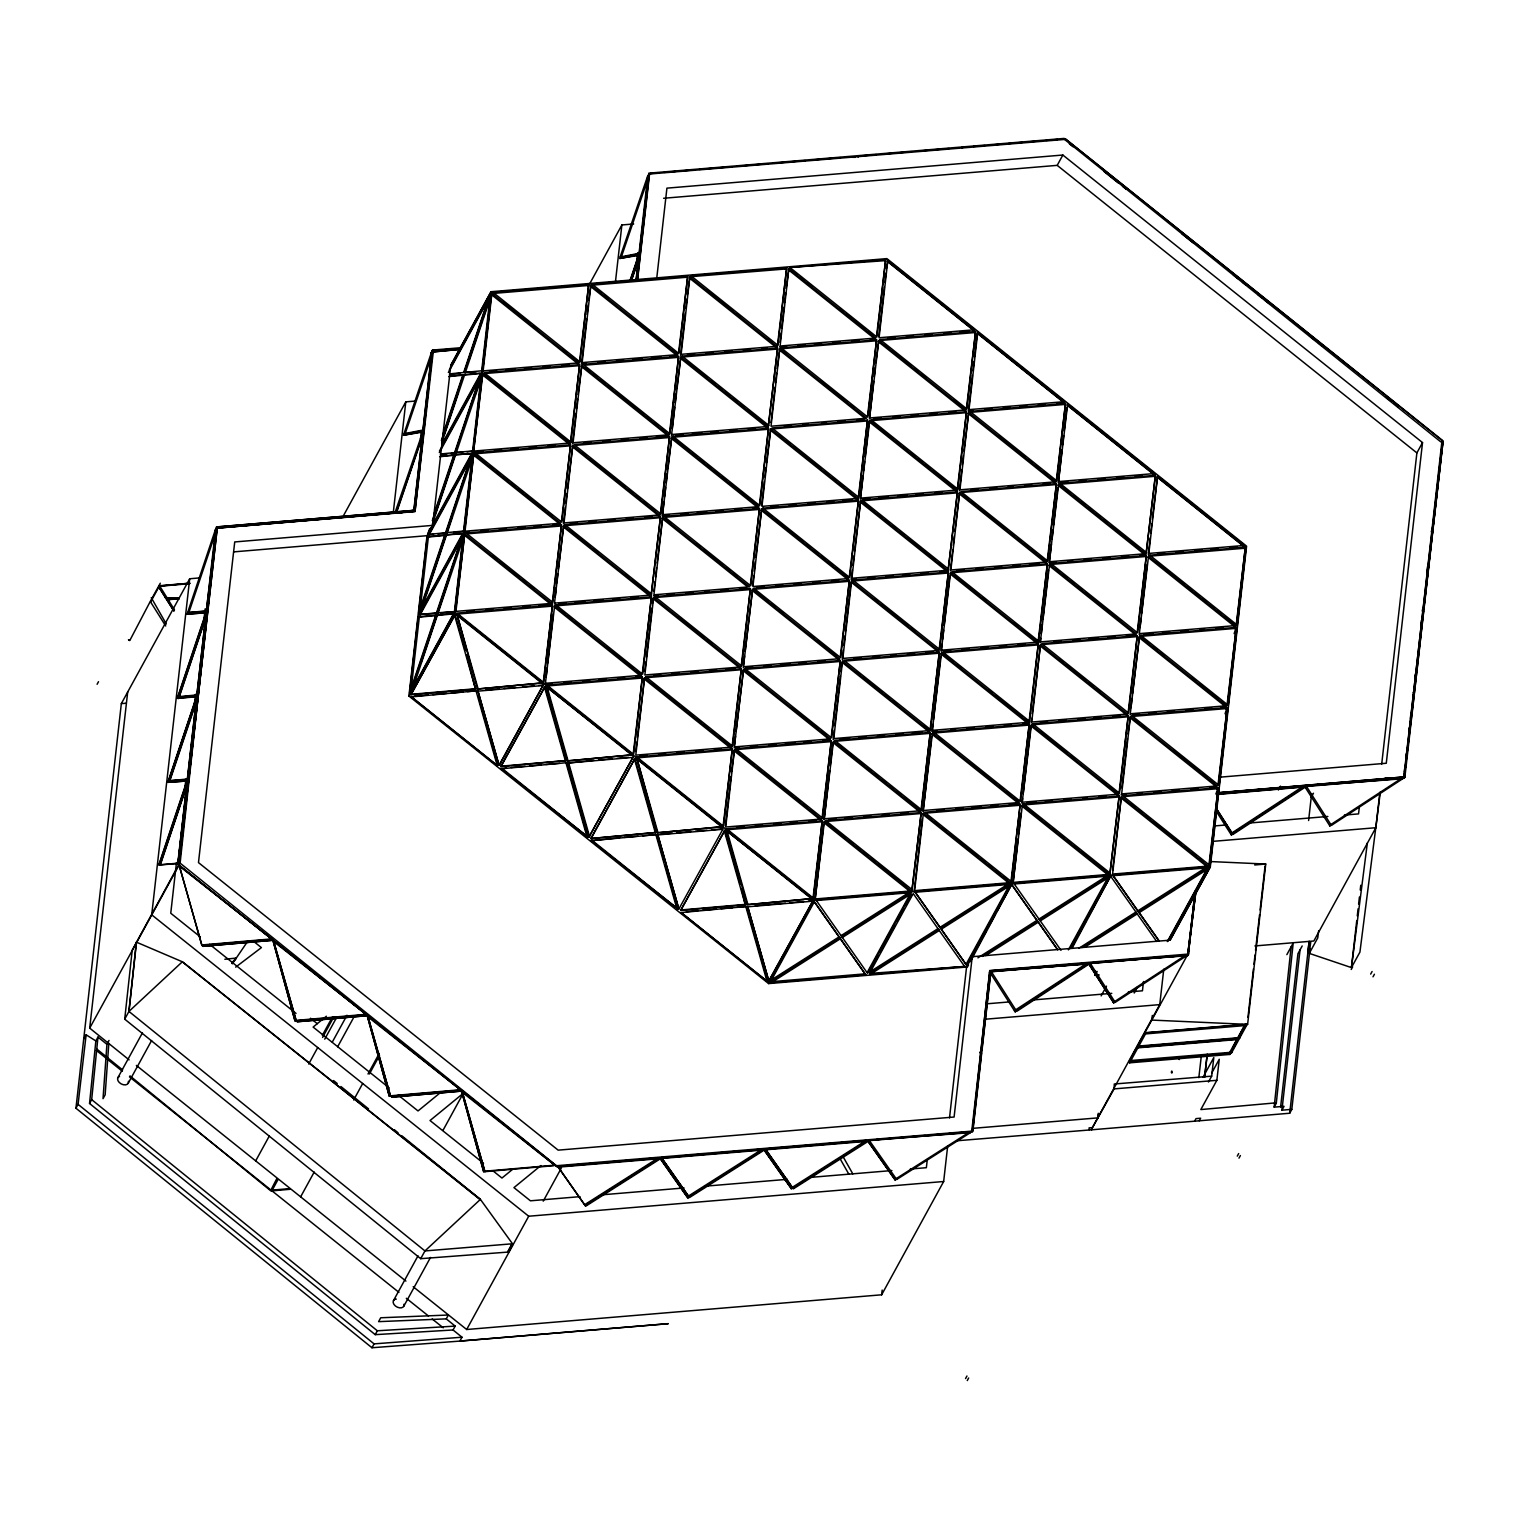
<?xml version="1.0" encoding="UTF-8"?>
<svg xmlns="http://www.w3.org/2000/svg" width="1519" height="1519" viewBox="0 0 1519 1519"><rect width="100%" height="100%" fill="white"/><g stroke="black" fill="none" stroke-linecap="round" stroke-linejoin="round"><path stroke-width="1.5" d="M1098.085 1118.174L1098.218 1114.908M1091.383 1129.509L1114.111 1088.895L1114.3 1083.996L1211.668 1076.155L1213.795 1057.585L1203.105 1077.104M109.026 1040.439L106.919 1044.312L103.026 1098.674L105.153 1094.8L108.817 1043.401M199.141 577.961L189.704 578.758L121.33 703.639L75.95 1108.224L371.965 1347.752L459.877 1341.087L461.985 1337.214L453.061 1329.979L375.231 1334.65L89.545 1103.478L95.849 1040.952L97.975 1037.078L106.919 1044.312M89.545 1103.478L91.672 1099.623L97.975 1037.078M124.71 1019.154L128.944 1011.426L136.33 942.122L182.337 961.774L480.403 1199.383L512.871 1244.289L508.637 1252.036L420.706 1258.681L124.71 1019.154L132.229 950.134L179.014 864.216L217.255 527.89L415.048 511.276L433.352 351.079M1286.84 954.654L1293.201 943.033L1276.283 1103.269L1274.156 1107.142L1284.049 1106.307L1281.922 1110.18L1291.815 1109.364L1309.948 949.033L1307.821 952.888L1351.435 967.603L1359.923 952.109L1380.315 792.215M1274.156 1107.142L1291.093 946.907M512.283 1243.795L424.959 1250.934L128.944 1011.426L136.482 942.388M129.096 1059.863L89.697 1028.116L180.115 863.134L216.609 526.941L414.497 510.251M1091.553 1129.661L1091.781 1127.649M1187.668 954.122L989.704 970.527L990.331 971.685L1188.295 955.128L1194.94 891.425M89.697 1028.116L127.691 692.018M189.704 578.758L151.71 914.837L528.707 1216.225L943.66 1181.516L947.666 1146.142M176.47 862.564L170.755 913.242L200.337 936.919M184.293 793.393L185.888 779.266M194.185 705.917L195.514 694.278M203.584 622.809L205.16 608.853M159.856 865.336L187.786 781.981L186.685 781.601L158.773 864.957L178.9 863.514L177.818 863.153L187.046 781.488L188.147 781.867M179.204 697.107L197.926 695.322L196.824 694.942L206.071 613.296L207.154 613.657L179.204 697.107L178.122 696.727L206.071 613.296M206.337 610.847L187.634 612.632L207.438 611.227L206.337 610.847L216.609 526.941L414.573 510.384L415.2 511.561L217.236 528.118M217.255 527.966L179.242 864.273L177.97 863.855L215.565 529.201L216.666 529.561L188.717 612.992M179.166 861.178L179.964 854.191M180.761 847.184L181.539 840.178M182.337 833.19L183.134 826.184M183.913 819.197L184.445 814.526M185.508 805.184L186.021 800.532M187.084 791.19L187.615 786.519M189.21 772.412L188.413 779.418L168.286 780.861L196.198 697.506L197.641 697.753M189.989 765.424L190.521 760.753M191.584 751.411L192.116 746.759M192.894 739.753L193.691 732.766M194.489 725.759L195.267 718.753M196.065 711.765L196.597 707.094M199.236 683.645L199.767 678.993M200.831 669.651L201.343 664.98M202.141 657.993L202.673 653.322M203.717 643.999L204.249 639.328M205.312 629.986L205.843 625.334M208.217 604.22L208.749 599.549M209.812 590.226L210.325 585.556M211.388 576.233L211.919 571.562M212.964 562.22L213.495 557.568M215.869 536.568L216.401 531.897M393.269 512.681L405.801 401.851L415.219 401.073M420.459 438.972L421.257 431.985M409.598 511.049L413.814 510.232L422.605 432.44L395.301 511.789M433.333 351.231L432.042 350.946L461.206 348.554L432.08 350.566L403.959 433.75L422.871 430.067L431.662 352.256L432.763 352.636M432.08 350.566L413.965 510.897L415.048 511.276L432.706 350.054L460.96 347.718M966.559 967.033L768.595 983.59L408.915 696.044L427.048 535.694L432.706 525.384L450.82 365.035L490.96 291.724L886.887 258.61L1246.586 546.156L1210.32 866.836L1170.181 940.147L972.217 956.704L966.559 967.033L949.508 1117.927M435.744 615.119L418.219 616.79L409.56 693.253L435.744 615.119L436.826 615.48L421.124 662.36M444.801 534.992L427.276 536.682L418.636 613.125L444.801 534.992L445.883 535.372L425.7 595.638M410.662 693.613L419.301 617.17L418.219 616.79M419.719 613.486L428.358 537.042L427.276 536.682M454.504 611.17L463.162 534.707L436.978 612.841L455.605 611.53M453.668 532.466L464.662 531.403L463.561 531.042L472.219 454.58L473.301 454.959L447.137 533.074L446.035 532.713L472.219 454.58M467.074 451.921L473.719 451.276L472.637 450.915L481.276 374.452L455.111 452.586L462.725 452.339M491.415 294.705L482.662 371.168L481.694 370.788L490.333 294.344L464.168 372.478L476.131 371.794M455.491 611.53L464.7 533.985L551.511 603.385L455.947 611.379L464.7 533.985M464.453 532.239L473.776 453.82L560.568 523.22L465.023 531.213L464.453 532.239L469.105 531.859M482.358 374.832L473.51 452.073L482.833 373.655L569.644 443.054L569.074 444.08L482.264 374.68L482.833 373.655M465.023 531.213L473.776 453.82M483.137 370.883L491.89 293.49L578.701 362.889L483.137 370.883L482.586 371.908M543.137 683.569L552.441 605.132L456.896 613.125L543.688 682.525L552.441 605.132M552.194 603.404L561.498 524.966L465.953 532.96L552.764 602.359L561.498 524.966M561.517 520.884L570.574 444.801L475.01 452.795L474.441 453.839L485.529 462.687M570.328 443.054L579.631 364.636L484.086 372.63L570.878 442.029L570.328 443.054L544.467 422.396M493.029 292.294L588.688 284.471L579.385 362.889L570.157 355.503M570.574 444.801L561.821 522.194L475.01 452.795M570.878 442.029L579.631 364.636M588.688 284.471L579.954 361.864L493.143 292.464M546.099 677.265L547.163 667.885M547.694 663.195L553.258 613.942M555.176 597.1L556.239 587.72M556.751 583.03L557.815 573.65M558.346 568.96L563.682 525.707L650.493 595.106L649.923 596.132L563.131 526.732M563.435 523.96L565.296 507.555M565.827 502.865L566.891 493.485M567.422 488.776L572.758 445.542L659.55 514.941L658.999 515.966L572.188 446.567M572.492 443.795L575.948 413.301M576.479 408.611L577.543 399.231M578.074 394.541L581.815 365.376L668.626 434.776L573.062 442.77L581.815 365.376M586.22 363.231L581.568 363.63L586.6 319.066M587.131 314.376L588.195 304.996M588.726 300.306L590.872 285.211L677.683 354.611L582.138 362.604L581.568 363.63M552.308 683.721L545.302 684.291L554.625 605.872L641.436 675.271L636.214 676.696M554.378 604.125L563.682 525.707M572.758 445.542L564.005 522.935L659.55 514.941M582.138 362.604L590.872 285.211M615.48 281.547L621.879 224.964L633.67 223.977M636.29 264.515L637.6 252.819M636.119 279.268L638.777 255.686L639.86 256.046L631.619 280.274M647.835 175.52L620.132 257.015L639.043 253.312L647.835 175.52L648.936 175.881M636.309 279.515L648.803 173.166L1064.154 138.419L1064.705 139.444L649.278 174.039L637.353 280.293M637.524 280.369L649.524 174.324M656.797 277.749L666.917 188.147L1062.844 155.033L1422.525 442.58L1386.277 763.26L1218.96 777.253M633.309 753.101L642.366 677.037L546.802 685.012L633.613 754.411L642.366 677.037M642.385 672.936L651.423 596.853L555.878 604.847L555.308 605.891L564.536 613.277M632.701 580.353L651.176 595.125L660.499 516.688L564.935 524.682L564.365 525.726L659.93 517.732M660.233 514.941L669.556 436.523L573.992 444.516L660.803 513.916L669.556 436.523M669.309 434.776L678.613 356.357L583.068 364.351L669.86 433.75L678.613 356.357M678.632 352.275L687.689 276.192L591.954 284.015L592.581 285.135M651.423 596.853L642.67 674.246L555.878 604.847M651.176 595.125L660.499 516.688M687.689 276.192L678.936 353.585L592.125 284.186L591.556 285.211L687.12 277.217M635.758 751.487L636.822 742.107M637.353 737.418L644.55 677.759L731.361 747.158L730.791 748.183L643.98 678.803M644.816 671.322L645.879 661.942M646.41 657.252L651.974 607.999M652.505 603.309L653.607 597.594L740.418 666.993L739.848 668.018L653.037 598.619M653.892 591.157L654.955 581.777M655.486 577.087L656.531 567.707M657.062 563.017L662.664 517.428L749.475 586.828L653.929 594.821L662.664 517.428M669.404 515.093L662.417 515.682L664.012 501.612M664.544 496.922L665.607 487.542M666.138 482.852L667.202 473.472M667.714 468.782L671.74 437.263L758.551 506.662L753.31 508.087M672.271 428.472L674.664 407.377M675.196 402.687L676.259 393.307M676.79 388.617L680.797 357.098L767.608 426.497L767.038 427.523L680.227 358.123M680.55 355.351L685.316 313.142M685.847 308.452L686.911 299.072M687.442 294.382L689.854 276.933L776.665 346.332L776.095 347.357L689.303 277.958M644.55 677.759L635.796 755.152L731.361 747.158M653.607 597.594L644.853 674.987L740.418 666.993M662.417 515.682L671.74 437.263M671.493 435.516L680.797 357.098M689.854 276.933L681.12 354.326L776.665 346.332M723.234 824.988L732.291 748.924L636.727 756.918L636.157 757.943L722.19 826.716L657.233 832.792L636.803 758.076L722.607 826.678L657.233 832.792M740.778 669.784L645.233 677.778L645.784 676.733L741.348 668.74L732.025 747.177L719.114 736.829M741.101 667.012L750.405 588.575L654.86 596.568L741.671 665.968L750.405 588.575M750.424 584.492L759.481 508.409L663.917 516.403L750.728 585.802L759.481 508.409M759.481 504.327L768.538 428.244L672.974 436.238L672.423 437.263L689.037 450.554M747.975 410.263L768.291 426.497L777.595 348.079L682.05 356.073L681.48 357.098L777.044 349.104M777.348 346.332L786.671 267.914L690.879 275.755M732.291 748.924L723.538 826.298L636.727 756.918M741.348 668.74L732.595 746.133L645.784 676.733M768.538 428.244L759.785 505.637L672.974 436.238M768.291 426.497L777.595 348.079M786.671 267.914L777.918 345.307L691.107 275.907M725.417 825.728L730.981 776.475M731.512 771.785L734.474 749.645L821.266 819.045L725.721 827.039L734.474 749.645M734.474 745.563L735.538 736.183M736.069 731.493L743.532 669.48L830.342 738.88L822.785 740.494M743.551 665.398L744.595 656.018M745.126 651.328L752.589 589.315L839.399 658.714L838.83 659.74L752.019 590.34M752.608 585.233L753.671 575.853M754.202 571.163L755.266 561.783M755.778 557.093L761.665 509.15L848.456 578.549L847.906 579.574L761.095 510.175M761.665 505.067L764.323 481.599M764.854 476.909L765.918 467.529M766.449 462.839L770.722 428.985L857.532 498.384L856.963 499.409L770.152 430.01M771.006 422.548L774.975 387.364M775.506 382.674L776.57 373.294M777.101 368.604L779.779 348.819L866.589 418.219L771.025 426.212L779.779 348.819M780.063 342.383L781.127 333.003M781.658 328.313L784.032 307.199M784.563 302.509L785.627 293.129M786.158 288.439L788.836 268.654L875.647 338.053L870.425 339.459M738.88 747.519L734.209 747.899L743.532 669.48M743.285 667.733L752.589 589.315M761.665 509.15L752.911 586.543L848.456 578.549M770.722 428.985L761.968 506.378L857.532 498.384M788.836 268.654L780.101 346.028L875.647 338.053M812.893 899.229L822.216 820.811L726.652 828.804L813.462 898.204L822.216 820.811M821.95 819.064L831.273 740.645L735.709 748.62L822.52 818.019L831.273 740.645M831.292 736.544L840.33 660.461L744.785 668.455L831.577 737.854L840.33 660.461M840.349 656.379L849.387 580.296L753.842 588.29L840.653 657.689L849.387 580.296M849.406 576.214L858.463 500.131L762.899 508.124L762.329 509.169L857.893 501.175M858.216 498.384L867.52 419.966L771.975 427.959L858.767 497.359L867.52 419.966M867.539 415.883L876.577 339.8L781.032 347.794L867.843 417.193L876.577 339.8M876.596 335.718L885.653 259.635L789.804 267.477L885.083 260.66M858.463 500.131L849.71 577.524L762.899 508.124M885.653 259.635L876.9 337.028L790.089 267.629M823.564 824.912L815.076 899.97L824.38 821.532L911.191 890.931L910.622 891.976L823.83 822.576L824.38 821.532M829.697 770.551L824.133 819.785L833.456 741.367L920.248 810.766L919.698 811.811L832.887 742.411L830.228 765.861M833.19 739.62L834.254 730.24M834.785 725.55L840.349 676.316M840.88 671.607L841.944 662.227L928.755 731.626M842.267 659.455L843.33 650.075M843.861 645.385L844.906 636.005M845.437 631.315L851.02 582.062L937.812 651.461M855.994 578.91L851.324 579.29L852.387 569.91M852.918 565.22L853.982 555.84M854.513 551.15L860.646 500.871L947.438 570.271L851.893 578.264L851.324 579.29M863.039 475.675L860.381 499.124L869.703 420.706L956.514 490.105L955.945 491.131L869.134 421.731L869.703 420.706M863.57 470.985L864.634 461.605M865.165 456.915L869.134 421.731M869.722 416.605L873.691 381.44M874.222 376.75L875.286 367.37M875.817 362.68L878.76 340.541L965.571 409.94L965.002 410.965L878.191 341.566M878.779 336.44L884.343 287.205M884.874 282.515L885.938 273.116M886.469 268.426L887.837 260.376L974.628 329.756L974.078 330.8M851.893 578.264L860.646 500.871M869.457 418.959L878.76 340.541M887.837 260.376L879.083 337.75L974.628 329.756M921.198 812.532L911.875 890.95L921.198 812.532L825.633 820.526L912.444 889.906M920.932 810.785L930.255 732.348L834.691 740.342L921.501 809.741L920.932 810.785L904.318 797.494M939.312 652.183L930.558 729.576L843.767 660.176L939.312 652.183L930.008 730.62L924.463 726.177M939.065 650.455L948.388 572.017L852.824 580.011L939.634 649.41L948.388 572.017M957.445 491.852L948.122 570.271L957.445 491.852L861.881 499.846L948.691 569.245M957.198 490.105L966.502 411.687L870.957 419.681L957.748 489.08L957.198 490.105L933.179 470.909M975.008 332.547L879.444 340.541L880.014 339.515L975.578 331.522L966.255 409.94L953.324 399.611M921.501 809.741L930.255 732.348M957.748 489.08L966.502 411.687M975.578 331.522L966.825 408.915L880.014 339.515M914.058 891.691L922.28 818.988M931.603 736.468L923.115 811.507L932.438 733.088L1019.249 802.488L923.685 810.481M936.843 730.962L932.191 731.342L932.97 724.316M933.501 719.626L940.66 656.303M942.046 644.151L941.248 651.176L950.552 572.758L1037.363 642.157L1036.793 643.183L950.002 573.783M942.577 639.461L943.641 630.081M944.153 625.391L949.736 576.138M950.305 571.011L952.698 549.897M953.229 545.207L954.293 535.827M954.824 531.137L959.628 492.593L1046.439 561.992L950.875 569.986L959.628 492.593M959.362 490.846L961.755 469.732M962.287 465.042L963.35 455.662M963.881 450.972L968.685 412.427L1055.496 481.827L959.932 489.821L968.685 412.427M973.09 410.282L968.438 410.681L972.407 375.497M972.938 370.807L974.002 361.427M974.533 356.737L977.192 333.288L1063.984 402.687L1056.996 403.276M923.362 813.254L914.628 890.647L1010.173 882.653L923.362 813.254L922.811 814.298L1009.603 883.697M932.191 731.342L941.495 652.923L1028.306 722.322L1023.084 723.747M969.008 409.636L977.742 332.262L1064.553 401.662L969.008 409.636L968.438 410.681M413.187 1286.726L466.675 1329.505L881.647 1294.796L882.178 1290.068M927.16 1160.668L926.362 1167.693L910.28 1169.022M972.217 956.704L954.103 1117.035L558.157 1150.149L198.476 862.602L234.723 541.941L432.706 525.384M989.685 970.755L972.217 1132.016L556.865 1166.763L178.35 864.577L557.435 1166.725M989.875 970.812L990.958 971.173L972.825 1131.522L971.742 1131.142L989.875 970.812L1188.295 955.128M1010.857 882.672L1020.179 804.254L924.615 812.228L1011.426 881.628L1020.179 804.254M1020.179 800.152L1029.236 724.069L933.672 732.063L1020.483 801.462L1029.236 724.069M1028.99 722.341L1038.293 643.904L942.748 651.898L1029.559 721.297L1028.99 722.341L1025.287 719.379M1038.047 642.176L1047.369 563.739L951.805 571.733L1038.616 641.132L1038.047 642.176L1021.433 628.885M1056.427 483.574L1047.673 560.967L960.862 491.567L1056.427 483.574L1047.104 561.992L1039.718 556.087M1056.18 481.827L1065.484 403.408L969.938 411.402L1056.73 480.801L1065.484 403.408M1029.559 721.297L1038.293 643.904M1038.616 641.132L1047.369 563.739M1018.072 838.849L1013.04 883.393L1022.363 804.975L1109.155 874.374L1108.604 875.419L1021.793 806.019L1022.363 804.975M1018.603 834.159L1020.996 813.045M1022.629 798.538L1022.097 803.228L1031.42 724.81L1118.231 794.209L1117.661 795.234L1030.85 725.835L1031.42 724.81M1023.16 793.848L1030.85 725.835M1031.173 723.063L1031.705 718.373M1032.217 713.683L1040.477 644.645L1127.288 714.044L1031.724 722.038L1040.477 644.645M1040.762 638.208L1040.23 642.898L1049.553 564.479L1136.345 633.879L1040.8 641.872M1041.293 633.518L1042.357 624.138M1042.888 619.448L1048.452 570.195M1056.294 562.144L1049.287 562.733L1051.414 543.973M1051.945 539.283L1053.009 529.903M1053.54 525.213L1057.775 487.694M1062.066 449.738L1058.363 482.567L1067.667 404.149L1154.478 473.548L1153.908 474.574L1067.097 405.174L1067.667 404.149M1062.597 445.048L1063.661 435.668M1064.192 430.978L1066.832 407.529M1049.287 562.733L1058.61 484.314L1145.421 553.713L1140.18 555.138M1099.224 974.989L1094.99 975.35L1095.503 970.831M1082.136 852.235L1109.838 874.393L1119.161 795.975L1023.597 803.95L1023.028 804.994L1041.502 819.747M1127.649 716.835L1032.104 724.829L1032.673 723.785L1128.218 715.791L1118.914 794.228L1109.667 786.842M1127.971 714.063L1137.275 635.626L1041.73 643.619L1128.541 713.019L1137.275 635.626M1137.294 631.543L1146.351 555.46L1050.787 563.454L1050.218 564.498L1145.782 556.505M1142.402 550.77L1146.104 553.713L1155.408 475.295L1059.844 483.289L1059.294 484.314L1070.363 493.181M1109.838 874.393L1119.161 795.975M1128.218 715.791L1119.465 793.184L1032.673 723.785M1146.351 555.46L1137.598 632.853L1050.787 563.454M1146.104 553.713L1155.408 475.295M1112.554 870.425L1121.345 796.697L1208.137 866.096L1207.586 867.121L1120.775 797.741M1121.876 787.924L1127.459 738.671M1127.971 733.981L1130.402 716.531L1217.213 785.931L1121.649 793.924L1121.079 794.95L1125.75 794.57M1130.952 707.759L1131.997 698.379M1132.528 693.689L1139.459 636.366L1226.27 705.765L1221.048 707.189M1140.009 627.594L1141.073 618.214M1141.604 613.524L1147.168 564.271M1148.269 554.454L1150.13 538.03M1150.661 533.34L1151.725 523.96M1152.256 519.27L1157.592 476.036L1244.403 545.435L1243.833 546.46M1121.345 796.697L1112.592 874.09L1208.137 866.096M1121.649 793.924L1130.402 716.531M1130.155 714.784L1139.459 636.366M1139.212 634.619L1148.535 556.201L1235.327 625.6L1234.776 626.625L1147.965 557.226L1148.535 556.201M1157.592 476.036L1148.839 553.429L1244.403 545.435M1291.815 1109.364L1289.707 1113.237L1091.724 1129.794L1091.971 1127.63L1089.085 1127.876L1089.218 1129.699M1098.275 1113.275L1097.743 1117.889L972.957 1128.332M1143.503 981.54L1142.459 990.787L1128.313 991.983M1152.313 1015.451L1151.801 1020.084L1247.612 1024.376L1265.745 864.045L1209.656 861.52M1092.085 1128.218L1159.756 1004.629L1163.763 969.255M990.407 971.837L1188.105 955.299L1195.7 892.659M1208.896 865.412L1218.143 787.677L1122.579 795.671L1209.39 865.071L1218.143 787.677M1217.972 785.285L1227.2 707.512L1131.655 715.506L1218.447 784.905L1227.2 707.512M1227.029 705.177L1236.276 627.347L1140.712 635.341L1140.142 636.385L1149.389 643.752M1244.764 548.226L1149.199 556.201L1149.769 555.176L1245.333 547.182L1236.2 625.031M1236.276 627.347L1227.523 704.74L1140.712 635.341M1245.333 547.182L1236.58 624.575L1149.769 555.176M1210.111 865.773L1218.751 789.31L1217.668 788.95L1215.997 793.886M1219.168 785.646L1227.808 709.202L1226.725 708.822L1225.073 713.778M1228.225 705.519L1236.865 629.075L1235.782 628.714L1234.131 633.651M1237.282 625.41L1245.922 548.948L1244.669 549.081M1204.624 1077.256L1207.244 1054.167L1204.548 1077.104M1247.953 1017.407L1253.441 968.894M1253.972 964.261L1255.017 955.014M1255.529 950.4L1259.574 914.666M1260.086 910.052L1265.061 866.153M1308.6 820.526L1311.638 793.64M1280.612 1106.99L1297.929 953.723L1302.182 945.976M1281.922 1110.18L1300.055 949.85M1289.707 1113.237L1309.15 941.229L1307.821 952.888M1359.353 806.836L1358.556 813.899L1344.391 815.076M1356.752 920.552L1351.435 967.603L1367.347 842.988M1357.283 915.843L1358.081 908.799M1358.613 904.09L1359.429 897.026M1360.227 889.982L1360.758 885.273M1381.701 764.152L1416.885 452.909L1422.525 442.58M1254.922 945.938L1313.84 941.002L1375.853 827.722L1379.841 792.481M1404.315 771.994L1404.847 767.323M1405.891 757.981L1406.423 753.329M1408.797 732.329L1409.328 727.658M1410.373 718.335L1410.904 713.664M1414.873 678.556L1415.404 673.885M1420.949 624.898L1421.461 620.227M1427.025 571.125L1427.556 566.473M1403.157 778.146L1404.885 777.025L1443.05 441.326L1065.237 138.78L1442.575 440.453L1403.67 778.089L1403.822 776.95L1217.725 792.709M1441.968 440.966L1404.069 777.424L1217.934 792.994M1443.05 441.326L1404.107 778.298L1414.113 695.36L1413.012 694.999M1433.404 524.72L1442.632 443.073M177.97 863.855L216.609 526.941M1194.94 893.495L1187.668 955.546L1195.757 892.906M1198.833 1077.693L1201.187 1057.072M1276.036 1102.832L1200.826 1109.573L1216.852 1080.313L1219.263 1059.275L1211.782 1072.946M75.95 1108.224L78.077 1104.351L86.127 1034.8L95.849 1040.952M1195.624 891.387L1188.105 955.299L1187.839 954.255L1137.503 1046.154L1138.13 1047.332L1238.384 1038.939L1237.757 1037.781L1245.105 1024.357L1245.732 1025.515L1229.896 1054.433L1129.661 1062.825L1129.035 1061.648L1142.706 1060.509M1187.668 955.546L1195.263 892.45M1310.783 941.628L1309.283 953.381L1317.751 937.907L1318.663 930.843M187.122 614.113L206.907 612.708L187.122 614.113L215.565 529.201M206.052 615.973L178.881 697.126L177.78 696.765L205.711 613.41L206.793 613.771M169.369 781.222L196.559 700.069M169.71 781.203L196.919 699.955M187.046 781.488L159.096 864.919L177.818 863.153M160.198 865.298L187.407 784.051M442.997 434.187L462.915 374.756L449.586 376.028M489.783 294.515L463.656 372.516L449.833 373.845M441.383 440.453L463.409 374.699L480.915 373.028L441.858 444.364M443.814 435.383L458.016 392.984M469.238 359.509L481.922 321.629M483.422 317.167L490.124 297.097M442.105 441.934L464.51 375.06L479.814 373.598M465.251 372.839L491.245 295.218M433.94 514.295L453.858 454.865L454.94 455.244L434.757 515.511M429.592 528.745L428.225 532.827L430.978 527.834M432.326 520.58L454.352 454.827L472.941 453.516L454.352 454.827M475.105 395.054L481.067 377.225M432.307 524.283L455.453 455.187M456.194 452.966L482.188 375.326M471.668 454.751L445.542 532.77L428.054 534.441L471.668 454.751L472.77 455.111M445.295 534.954L419.168 612.954L462.801 533.264L445.295 534.954L461.7 533.853M451.865 517.523L446.643 533.131L437.89 533.966M446.396 535.315L420.25 613.334L459.403 541.808M410.111 693.082L436.238 615.062L453.744 613.391L410.111 693.082L411.193 693.442L453.706 615.803M411.402 691.392L413.643 684.689M448.77 579.821L437.567 613.258L418.978 614.568L462.611 534.878L436.485 612.879L418.978 614.568M411.953 691.221L437.32 615.442L452.643 613.98M438.08 613.201L464.244 535.068L550.941 604.41M1235.365 633.537L1236.865 629.075M1226.308 713.664L1227.808 709.202M1217.251 793.791L1218.751 789.31M1431.297 531.669L1432.759 527.283M1431.658 531.555L1433.12 527.169L1423.892 608.815L1422.809 608.454M432.991 350.87L431.092 353.471L432.706 350.054L433.257 351.838L431.928 351.952L461.206 349.256L431.909 352.104L433.238 351.99L432.725 349.902M403.959 433.75L405.041 434.111L432.004 354.838M396.383 512.15L423.307 432.991L422.206 432.63M396.725 512.093L422.947 435.004M620.132 257.015L621.214 257.376L648.176 178.084M630.157 280.066L638.379 255.876M630.537 279.914L638.777 255.686M631.258 280.445L638.721 258.458M431.529 352.693L432.706 350.054L431.092 353.471M97.102 684.272L98.507 681.689M129.495 640.562L128.469 639.746L129.875 640.353L149.963 602.037M150.381 601.258L160.292 583.201M150.628 601.98L159.818 585.195M343.769 515.131L405.801 401.851M450.725 365.851L491.188 291.705L454.713 612.404L814.393 899.951L1210.32 866.836L1169.972 940.166M449.282 369.952L489.972 295.635M84.02 1038.673L86.127 1034.8M448.371 372.516L489.764 296.927M491.89 293.49L491.321 294.515L578.131 363.914M441.668 445.959L480.726 374.623L454.599 452.643L440.776 453.972M439.485 451.029L480.877 375.44M439.314 452.643L480.707 377.035M117.893 1077.674L142.444 1032.844M432.801 524.492L471.858 453.156M128.166 1083.351L151.596 1040.553M429.307 533.207L467.358 463.732M428.054 534.441L429.136 534.802L471.649 457.162M589.182 284.699L621.879 224.964M420.079 614.929L462.592 537.289M408.915 696.044L454.732 612.214M466.618 654.993L475.542 689.189L410.889 694.772L455.149 614.587M410.889 694.772L454.029 616.619M554.625 605.872L554.055 606.897L640.866 676.297M322.351 1035.35L332.452 1016.914M322.598 1037.401L333.819 1016.914M255.705 1160.839L269.243 1136.117M308.699 1064.041L317.718 1047.559M324.743 1039.167L336.022 1018.565M332.338 1042.034L346.997 1015.262M337.655 1046.762L353.433 1017.939M499.029 765.234L477.991 691.145L499.029 765.234L543.27 685.031L538.656 685.43M499.637 764.722L543.27 685.031M500.814 766.658L545.074 686.474L566.093 760.563L500.814 766.658L545.074 686.474M276.686 1178.858L271.654 1188.655M288.952 1188.674L272.243 1190.118L277.882 1179.826M300.667 1196.782L314.205 1172.06M353.661 1099.984L362.68 1083.503M367.997 1073.99L379.275 1053.389M369.364 1074.009L379.522 1055.477M588.935 837.121L633.195 756.918L588.935 837.121L567.916 763.032L593.948 760.316M590.739 838.564L656.018 832.45L590.739 838.564L634.999 758.361L655.373 830.209M591.366 838.051L634.999 758.361M442.978 1130.383L463.257 1093.319L459.839 1090.566M393.459 1300.644L418.01 1255.814M375.231 1334.65L377.339 1330.777L455.168 1326.106L453.061 1329.979M371.965 1347.752L374.073 1343.878L461.985 1337.214M420.706 1258.681L424.959 1250.934L480.403 1199.383L401.681 1135.68M403.731 1306.34L430.504 1257.428M663.613 198.267L1057.205 165.362L1062.844 155.033M446.244 1318.872L448.352 1315.017L380.718 1317.77L378.592 1321.644L446.244 1318.872L455.168 1326.106M678.86 909.008L657.841 834.918L678.86 909.008L723.12 828.804L711.576 829.811M741.481 888.615L745.316 904.849L680.664 910.451L724.905 830.247L740.209 884.134M680.664 910.451L724.905 830.247M507.859 1252.093L511.96 1243.947M507.612 1251.884L512.378 1243.605M466.675 1329.505L528.707 1216.225M543.232 1201.149L561.27 1168.206M941.495 652.923L940.926 653.948L1027.736 723.348M768.785 980.894L747.766 906.805L768.785 980.894L813.026 900.691L808.412 901.09M769.411 980.382L813.026 900.691M768.595 983.59L814.393 899.951M1058.61 484.314L1058.04 485.339L1144.851 554.739M932.438 733.088L931.869 734.133L1018.679 803.513M1049.553 564.479L1048.983 565.505L1135.794 634.904M867.159 972.54L909.653 894.9M878.077 956.04L869.134 972.369L938.077 928.584L938.533 929.476L869.609 973.261L913.223 893.571L964.622 966.445L870.216 974.344L939.274 930.501M880.317 951.938L894.862 925.375M897.102 921.292L903.805 909.046M906.046 904.944L911.647 894.729M966.084 964.261L1009.717 884.59L940.774 928.375L966.559 965.154L1010.173 885.463L1009.091 883.488L914.685 891.387M972.54 955.926L985.964 931.413M988.204 927.331L994.907 915.065M997.148 910.982L1011.692 884.419L1057.471 949.565M967.451 966.957L968.533 964.983M970.356 961.641L1011.692 884.419M1068.37 949.869L1108.642 876.311M1070.06 948.521L1109.098 877.185L1040.173 920.97L1039.699 920.096M1071.465 947.647L1086.009 921.084M1088.25 917.001L1110.617 876.14L1156.662 941.457M881.647 1294.796L943.66 1181.516M1072.034 948.35L1110.617 876.14M1094.99 975.35L1097.136 971.457M1101.142 995.894L1106.497 986.135M1134.199 993.027L1137.56 986.894M1167.295 941.59L1206.447 870.083M1167.978 941.191L1207.13 869.684M1168.984 940.242L1208.042 868.906L1139.098 912.691L1112.705 875.058M1239.542 1038.293L1237.472 1038.293L1229.839 1052.23L1230.466 1053.408L1130.212 1061.781L1129.604 1060.623L1137.237 1046.686L1137.845 1047.844L1238.099 1039.471L1237.472 1038.293L1139.554 1046.477M1278.371 790.032L1280.517 786.12M1129.661 1062.825L1145.478 1033.907L1245.732 1025.515M965.552 1378.587L966.957 1376.005M967.261 1380.581L968.666 1377.999M1311.22 797.342L1313.479 793.222M1208.459 1082.003L1211.668 1076.155M1232.631 1047.749L1238.08 1037.8M1194.618 1121.193L1196.023 1118.611L1200.656 1118.212L1199.251 1120.794M1237.263 1156.149L1238.669 1153.567M1238.972 1158.143L1240.396 1155.56M1351.226 969.483L1352.651 966.9M1370.67 974.097L1372.094 971.514M1373.005 976.812L1374.429 974.23M232.369 963.824L246.705 942.748M236.28 958.071L231.742 963.179L236.28 958.071L224.85 959.267M128.944 1011.426L182.337 961.774L480.118 1199.649M1403.67 778.089L1404.885 777.025L1403.784 776.646M458.795 615.765L542.777 682.904L477.403 689.018L456.972 614.303M888.045 262.027L888.52 261.04M179.432 866.191L201.913 945.426L179.432 866.191L271.654 938.913L202.54 944.913M411.402 696.898L497.207 765.5L411.402 696.898L476.776 690.784L467.529 691.601M477.403 689.018L542.359 682.942L457.105 614.796M887.267 261.401L973.299 330.174L974.325 329.623M546.27 686.702L632.682 754.791L567.309 760.905L546.27 686.702L632.075 755.304M977.97 333.914L978.445 332.927M273.781 941.609L296.243 1020.825L273.781 941.609L365.984 1014.331L296.87 1020.331M501.935 768.291L587.739 836.874L501.327 768.804L506.568 767.892M567.309 760.905L632.265 754.829L547.03 686.683L567.935 760.392M501.327 768.804L566.701 762.671L587.112 834.634M1063.205 402.06L1064.249 401.51M1067.876 405.801L1068.37 404.813M326.376 1016.23L313.123 1027.072L389.263 1087.946M368.111 1017.027L390.573 1096.243L368.111 1017.027L460.333 1089.75L391.199 1095.75M677.664 908.761L591.233 840.691L619.619 837.766M591.233 840.691L656.607 834.558L664.278 861.558M1153.13 473.947L1154.174 473.396M726.101 830.475L812.532 898.564L747.158 904.678L726.101 830.475L811.905 899.077M1157.801 477.688L1158.294 476.7M441.175 1091.99L418.029 1110.94L398.244 1095.123M681.158 912.577L766.962 981.16L681.158 912.577L746.532 906.463L737.285 907.261M462.441 1092.446L484.922 1171.662L462.441 1092.446L554.663 1165.168L485.529 1171.149M463.257 1093.319L430.029 1120.528L483.517 1163.288M747.158 904.678L812.114 898.602L726.082 829.83L821.646 821.836M1157.022 477.061L1243.055 545.834L1244.099 545.283M512.871 1169.117L501.954 1178.041L492.726 1170.655M540.897 1165.548L513.954 1187.63L530.435 1200.807L580.068 1196.649M444.023 1169.953L445.219 1170.921M235.673 967.147L261.401 947.609L254.243 941.875M1231.966 832.906L1303.302 786.253L1304.099 787.905L1232.896 834.482L1215.922 807.861M1232.422 833.608L1303.625 787.032L1217.118 794.475M1303.758 787.127L1232.441 833.779L1216.396 808.735M1331.385 825.406L1402.702 778.753L1402.227 777.88L1330.91 824.532L1331.385 825.406L1306.226 786.007L1402.702 778.753M1186.092 954.9L1114.737 1001.496L1115.212 1002.369L1186.567 955.774L1174.377 955.869M587.435 285.553L587.416 284.395M686.379 277.293L686.341 276.116M785.304 269.015L785.285 267.857M770.209 980.647L839.153 936.862L813.823 900.957M910.166 891.767L841.108 935.609L841.583 936.482L910.64 892.64L910.166 891.767L815.76 899.666L867.615 973.413L911.248 893.742L842.304 937.527M778.715 976.736L839.874 937.888L865.697 974.723L771.291 982.622L770.817 981.749L865.222 973.85M845.779 934.147L908.818 894.102M771.291 982.622L840.33 938.78L839.874 937.888M940.508 928.223L915.16 892.261L1009.565 884.362L940.508 928.223L940.052 927.331L1009.091 883.488M871.716 972.217L938.799 929.628M1010.173 885.463L941.229 929.248L966.559 965.154M584.701 1204.662L658.43 1157.839L659.322 1159.453L585.65 1206.238L557.625 1166.269L562.315 1165.889M585.176 1205.345L658.847 1158.579M977.913 957.843L1037.002 920.324M1108.016 875.21L1038.977 919.071L1039.433 919.944L1108.49 876.083L1108.016 875.21L1013.629 883.109L1061.021 950.324M982.983 955.812L1037.477 921.198L1012.148 885.292M982.489 956.419L1037.724 921.349L1057.737 949.736M1043.629 917.59L1104.693 878.817M985.679 955.584L1038.199 922.223M688.544 1195.985L762.272 1149.161L763.146 1150.775L689.493 1197.542L661.449 1157.592L670.828 1156.813M1078.813 948.312L1135.927 912.046L1136.402 912.919L1081.908 947.533M1137.902 910.792L1206.959 866.931L1207.415 867.824L1138.377 911.666L1112.554 874.83L1206.959 866.931M1083.389 946.907L1136.649 913.071L1137.123 913.944L1084.604 947.305M1142.573 909.311L1138.623 911.818L1158.617 940.166M1146.503 906.805L1205.592 869.286M792.367 1187.307L866.115 1140.484L866.988 1142.079L793.336 1188.864L765.291 1148.915L798.121 1146.161M866.533 1141.206L792.842 1188.181L765.291 1148.915M896.685 1179.485L970.413 1132.661L969.957 1131.788L896.21 1178.611L896.685 1179.485L869.134 1140.218L970.413 1132.661M621.214 257.376L640.126 253.692L639.043 253.312M405.041 434.111L423.972 430.428L422.871 430.067M401.206 512.681L405.402 511.865M464.168 372.478L481.694 370.788M449.434 374.358L460.371 373.313M448.675 376.579L461.814 375.326M455.111 452.586L472.637 450.915M440.377 454.466L446.947 453.839M451.314 453.421L455.7 453.004M440.529 456.156L453.858 454.865M439.618 456.706L454.94 455.244M446.035 532.713L463.561 531.042M429.136 534.802L433.504 534.384M428.358 537.042L445.883 535.372M440.244 612.992L453.308 611.739M419.301 617.17L436.826 615.48M178.122 696.727L196.824 694.942M168.115 782.323L187.9 780.899L167.774 782.342M1389.752 777.994L1385.081 778.431L1386.163 778.81M1390.834 778.355L1384.739 778.469M1400.195 777.462L1404.885 777.025M159.324 586.087L189.59 583.22M178.976 598.562L167.337 599.663L179.128 598.866M411.516 694.278L476.169 688.677M414.326 696.196L428.206 694.999M432.839 694.601L446.719 693.386M451.333 692.987L462.896 691.999M485.548 690.025L499.409 688.829M504.023 688.43L515.568 687.423M522.498 686.835L534.042 685.828M477.991 691.145L542.644 685.544M501.441 766.165L566.093 760.563M511.2 767.475L525.061 766.279M529.694 765.88L541.258 764.873M545.872 764.475L559.751 763.279M598.562 759.918L612.404 758.722M617.037 758.323L628.581 757.316M567.916 763.032L632.569 757.43M624.233 837.368L638.113 836.172M642.746 835.773L654.309 834.766M660.765 834.216L672.309 833.209M676.942 832.811L690.784 831.615M695.398 831.216L706.943 830.209M657.841 834.918L722.493 829.317M201.913 945.426L271.028 939.426M681.29 909.938L745.924 904.337M686.417 911.666L697.981 910.659M702.594 910.261L716.474 909.065M721.088 908.666L732.652 907.659M755.304 905.704L785.323 903.102M789.937 902.704L803.798 901.489M747.766 906.805L812.418 901.204M296.243 1020.825L365.357 1014.844M390.573 1096.243L459.706 1090.262M484.922 1171.662L554.036 1165.681M289.768 1189.32L270.914 1190.953L129.969 1075.87M217.426 528.099L415.048 511.276M1217.839 792.899L1403.784 776.95L1404.448 778.108L1216.358 794.19M650.037 173.546L659.398 172.767M664.088 172.369L675.822 171.4M682.847 170.812L694.582 169.824M699.272 169.425L713.341 168.248M718.012 167.868L732.082 166.691M736.772 166.293L748.506 165.324M753.861 164.868L767.93 163.691M772.62 163.292L786.69 162.115M791.38 161.736L805.45 160.558M810.14 160.16L821.855 159.172M826.545 158.792L840.615 157.615M845.305 157.216L855.159 157.311M876.463 154.615L857.703 156.172L858.178 157.065M881.153 154.216L892.868 153.248M899.913 152.66L911.628 151.672M918.672 151.084L930.387 150.096M935.077 149.716L949.147 148.539M953.837 148.14L958.527 147.742M966.236 147.096L961.546 147.495L962.002 148.368M973.261 146.508L984.996 145.539M989.685 145.14L1003.736 143.963M1008.426 143.564L1022.496 142.387M1027.186 142.008L1038.92 141.02M1045.945 140.432L1057.661 139.463M492.574 293.49L588.138 285.496M691.354 276.629L786.101 268.939M432.042 351.022L461.225 348.592M450.82 365.035L452.035 364.94M489.574 371.32L496.561 370.731M505.884 369.952L515.207 369.174M524.53 368.395L531.517 367.807M543.175 366.838L550.163 366.25M561.821 365.282L568.809 364.693M597.878 362.263L604.866 361.674M616.524 360.706L623.512 360.117M632.834 359.338L642.157 358.56M651.48 357.781L660.803 357.003M670.126 356.224L677.113 355.636L590.321 286.237M687.537 354.762L694.525 354.174M706.183 353.205L713.171 352.617M724.829 351.648L731.816 351.06M743.475 350.092L750.462 349.503M762.12 348.535L766.772 348.136M779.532 347.073L786.519 346.484M798.178 345.516L805.165 344.927M814.488 344.148L821.475 343.56M833.134 342.591L840.121 342.003M851.779 341.034L858.767 340.446M887.837 338.015L894.824 337.427M906.482 336.458L913.47 335.87M925.128 334.883L932.115 334.313M943.774 333.326L950.761 332.756M960.084 331.958L969.407 331.18M579.062 365.68L483.517 373.655L511.219 395.813M584.834 365.187L678.044 357.383M780.462 348.819L876.026 340.826M474.08 451.048L569.644 443.054M672.044 434.491L767.608 426.497M870.007 417.934L965.571 409.94M475.846 451.884L482.833 451.295M494.491 450.327L501.479 449.738M510.802 448.959L517.789 448.371M529.447 447.402L536.435 446.814M548.093 445.845L555.081 445.257M584.15 442.826L591.138 442.238M602.796 441.269L609.784 440.681M621.442 439.694L628.429 439.124M640.088 438.137L647.075 437.567M656.398 436.769L665.721 435.991M676.145 435.118L683.132 434.548M692.455 433.769L701.778 432.991M711.101 432.193L718.088 431.624M729.747 430.637L736.734 430.067M748.392 429.08L755.38 428.491M784.45 426.061L791.437 425.491M803.095 424.504L807.766 424.124M821.741 422.947L826.412 422.567M838.051 421.579L845.039 420.991M856.697 420.022L863.684 419.434M874.109 418.56L881.096 417.991M892.754 417.003L899.742 416.415M911.4 415.447L918.387 414.858M930.046 413.89L937.033 413.301M948.691 412.333L955.679 411.744M984.749 409.314L991.736 408.725M1003.394 407.757L1010.382 407.168M1019.705 406.389L1026.692 405.801M1038.35 404.832L1045.338 404.244M474.441 453.839L570.005 445.845M575.758 445.352L668.987 437.567M672.423 437.263L767.968 429.288M771.405 428.985L866.95 420.991M965.932 412.712L870.387 420.706L892.545 438.44M969.369 412.427L1064.933 404.434M224.831 526.751L217.787 527.34L218.261 528.213M229.502 526.371L241.217 525.384M248.243 524.796L259.958 523.808M267.002 523.22L278.718 522.251M283.388 521.852L297.458 520.675M302.129 520.295L314.319 520.182M321.458 518.663L333.174 517.694M337.864 517.295L351.914 516.118M356.604 515.738L370.655 514.561M375.345 514.163L387.06 513.175M394.086 512.587L405.801 511.618M662.987 514.656L758.551 506.662M860.95 498.099L956.514 490.105M1058.914 481.542L1154.478 473.548M480.763 530.872L487.751 530.302M499.409 529.315L506.397 528.726M518.055 527.758L525.042 527.169M534.365 526.39L541.372 525.802M553.011 524.833L560.017 524.245L473.206 454.846M570.422 523.371L577.429 522.802M589.068 521.814L596.075 521.226M607.714 520.257L614.72 519.669M626.36 518.701L633.347 518.112M645.005 517.144L651.993 516.555M681.063 514.125L688.05 513.536M697.373 512.757L706.696 511.979M716.019 511.2L723.025 510.612M734.664 509.643L741.671 509.055M770.722 506.624L777.728 506.036M789.367 505.067L796.355 504.479M808.013 503.511L815 502.922M826.659 501.954L833.646 501.365M842.969 500.586L852.292 499.808M862.716 498.935L869.703 498.346M879.026 497.567L888.349 496.789M897.672 496.01L906.995 495.232M916.318 494.453L923.324 493.865M934.963 492.878L941.951 492.308M971.021 489.877L978.008 489.289M989.666 488.321L996.654 487.732M1008.312 486.745L1012.983 486.365M1024.622 485.396L1031.629 484.808M1043.268 483.82L1050.275 483.251M1060.68 482.377L1067.686 481.789M1079.325 480.82L1086.332 480.232M1097.971 479.245L1104.978 478.675M1116.617 477.688L1123.604 477.099M1135.263 476.131L1142.25 475.542M233.793 551.872L427.048 535.694M467.719 533.796L560.948 526.011M665.683 517.238L758.911 509.454M956.875 492.897L861.33 500.871L874.241 511.219M962.628 492.403L1055.857 484.599M1059.294 484.314L1154.839 476.32M189.951 583.182L159.533 585.726L174.495 609.86M159.248 586.239L189.666 583.695M554.948 603.1L650.493 595.106M1049.857 561.707L1145.421 553.713M467.036 611.435L474.042 610.847M485.681 609.878L492.688 609.29M504.327 608.322L511.333 607.733M522.973 606.765L529.979 606.176M539.302 605.397L548.625 604.619M559.03 603.746L566.036 603.157M575.34 602.378L584.663 601.6M593.986 600.821L603.309 600.043M612.632 599.264L619.638 598.676M631.277 597.689L638.284 597.119M653.36 595.847L658.012 595.467M667.335 594.688L674.341 594.1M685.98 593.113L692.987 592.543M704.626 591.556L709.297 591.176M720.955 590.188L727.943 589.619M739.582 588.631L746.588 588.062M756.994 587.188L764 586.6M775.639 585.631L782.646 585.043M794.285 584.056L801.291 583.486M812.931 582.499L819.937 581.91M831.577 580.942L838.583 580.353M867.634 577.923L874.64 577.334M886.28 576.366L893.267 575.777M902.59 574.998L909.596 574.41M921.236 573.441L928.242 572.853M939.881 571.885L946.888 571.296L860.077 501.897M957.293 570.422L964.299 569.834M975.939 568.865L982.945 568.277M994.584 567.309L1001.591 566.72M1013.23 565.752L1020.236 565.163M1029.559 564.384L1038.882 563.606M1067.933 561.176L1072.604 560.777M1084.243 559.808L1091.25 559.22M1102.889 558.251L1109.895 557.663M1121.535 556.695L1128.541 556.106M1157.592 553.676L1164.598 553.087M1176.238 552.119L1183.244 551.53M1194.883 550.562L1201.89 549.973M1211.213 549.194L1218.2 548.606M1229.839 547.637L1236.846 547.049M458.662 613.98L551.872 606.176M555.308 605.891L650.854 597.897M654.29 597.613L749.854 589.619M848.836 581.34L753.272 589.334L768.044 601.144M852.254 581.055L947.818 573.062M951.236 572.777L1046.8 564.783M121.33 703.639L126.02 703.24M545.872 683.265L641.436 675.271M743.835 666.708L839.399 658.714M941.818 650.151L1037.363 642.157M1139.782 633.594L1235.327 625.6M563.948 682.734L570.954 682.145M582.593 681.177L589.6 680.588M598.923 679.809L605.91 679.221M617.568 678.252L624.556 677.664M653.626 675.233L660.613 674.645M672.271 673.677L679.259 673.088M690.898 672.12L697.905 671.531M709.544 670.563L716.55 669.974M725.873 669.195L735.196 668.417M745.601 667.544L752.608 666.955M764.247 665.987L771.253 665.398M780.576 664.619L789.899 663.841M799.222 663.062L806.209 662.474M817.868 661.506L824.855 660.917M853.906 658.486L860.912 657.898M872.552 656.93L879.558 656.341M891.197 655.373L895.868 654.974M907.527 654.005L914.514 653.417M926.172 652.448L933.16 651.86M943.584 650.986L950.571 650.398M962.23 649.429L969.217 648.841M980.875 647.872L987.863 647.284M999.521 646.316L1006.508 645.727M1018.148 644.74L1025.154 644.17M1054.205 641.74L1061.211 641.151M1072.851 640.164L1079.857 639.594M1089.18 638.815L1098.503 638.018M1107.826 637.239L1114.813 636.67M1126.471 635.683L1133.459 635.094M1143.883 634.239L1153.206 633.461M1162.529 632.663L1169.516 632.094M1181.155 631.107L1188.162 630.537M1199.801 629.55L1204.472 629.17M1216.13 628.182L1223.118 627.613M548.568 685.866L641.796 678.063M839.76 661.506L744.215 669.499L749.759 673.923M845.532 661.012L938.742 653.227M1037.743 644.948L942.179 652.942L953.267 661.79M1043.496 644.455L1136.725 636.67M1140.142 636.385L1235.706 628.391M734.778 746.873L830.342 738.88M932.742 730.316L1028.306 722.322M1130.725 713.759L1226.27 705.765M639.898 755.797L646.885 755.209M658.543 754.24L665.531 753.652M677.189 752.683L684.177 752.095M695.835 751.108L702.822 750.538M714.481 749.551L721.468 748.981M750.538 746.551L757.525 745.962M769.184 744.975L776.171 744.405M785.494 743.626L794.817 742.829M804.14 742.05L811.127 741.481M840.197 739.05L849.52 738.253M858.843 737.474L865.83 736.905M877.488 735.918L884.476 735.329M896.134 734.361L903.121 733.772M912.444 732.993L921.767 732.215M950.837 729.785L955.489 729.405M967.147 728.417L974.135 727.848M985.793 726.86L992.78 726.272M1004.439 725.304L1011.426 724.715M1040.496 722.284L1047.483 721.696M1059.142 720.728L1066.129 720.139M1077.787 719.171L1084.775 718.582M1094.098 717.803L1101.085 717.215M1112.743 716.246L1119.731 715.658M1132.471 714.595L1139.478 714.006M1148.801 713.227L1155.788 712.639M1167.446 711.67L1174.434 711.082M1186.092 710.114L1193.08 709.525M1204.738 708.557L1211.725 707.968M636.157 757.943L731.721 749.949M830.703 741.671L735.139 749.664L738.842 752.608M834.14 741.386L929.685 733.392M933.122 733.107L1028.667 725.114M1133.421 716.341L1226.63 708.557M824.703 818.76L920.248 810.766M1022.667 802.203L1118.231 794.209M736.81 827.096L743.797 826.507M755.456 825.539L762.443 824.95M774.101 823.982L781.089 823.393M790.412 822.614L797.399 822.026M809.057 821.057L816.045 820.469M828.804 819.406L835.792 818.817M845.115 818.038L852.102 817.45M863.76 816.481L870.748 815.893M882.406 814.925L889.393 814.336M901.052 813.368L908.039 812.779M937.109 810.349L944.096 809.76M955.755 808.792L962.742 808.203M972.065 807.424L981.388 806.646M990.711 805.867L997.698 805.279M1009.357 804.311L1016.344 803.722M1026.768 802.848L1036.091 802.07M1045.414 801.291L1052.401 800.703M1064.059 799.735L1071.047 799.146M1082.705 798.159L1087.357 797.779M1099.015 796.81L1106.003 796.222M1137.408 793.583L1142.06 793.203M1153.718 792.234L1160.706 791.646M1172.364 790.658L1179.352 790.089M1191.01 789.102L1197.997 788.532M1209.656 787.545L1216.643 786.956L1129.832 717.557M920.628 813.557L825.064 821.551L845.38 837.785M926.381 813.083L1019.61 805.279M1023.028 804.994L1118.592 797M1124.345 796.526L1217.573 788.722M1214.782 825.918L1226.574 824.931M1247.65 823.165L1327.872 816.462M1213.244 841.336L1375.853 827.722M815.646 898.925L911.191 890.931M1013.61 882.368L1109.155 874.374M816.235 900.539L910.64 892.64M1014.084 883.982L1108.49 876.083M1113.009 875.703L1207.415 867.824M1254.713 864.976L1265.745 864.045M872.115 973.28L964.622 966.445M993.388 971.002L1042.585 966.9M1047.275 966.502L1061.344 965.324M1066.015 964.945L1080.085 963.768M1186.567 955.774L1090.034 962.932L1097.06 962.343M1101.75 961.945L1115.8 960.767M1120.49 960.388L1134.541 959.211M1139.231 958.812L1169.687 956.267M986.799 1003.812L1010.382 1001.837M1031.61 1000.072L1111.794 993.35M985.356 1019.211L1159.756 1004.629M1242.77 1024.547L1144.87 1032.73L1145.478 1033.907M1144.737 1032.996L1247.612 1024.376M1137.503 1046.154L1237.757 1037.781M1129.604 1060.623L1231.909 1052.23M1149.541 1059.939L1160.934 1058.99M1167.769 1058.42L1179.162 1057.452L1179.788 1058.629M1185.997 1056.882L1197.39 1055.933M1204.225 1055.363L1215.618 1054.414M1222.453 1053.844L1229.289 1053.275L1229.896 1054.433M1114.111 1088.895L1216.852 1080.313M556.315 1165.738L971.742 1131.142M567.005 1165.491L581.074 1164.313M585.745 1163.934L599.815 1162.757M604.505 1162.358L634.999 1159.813M639.689 1159.415L653.74 1158.237M677.873 1156.225L689.588 1155.237M694.278 1154.839L708.348 1153.662M713.038 1153.282L727.107 1152.105M731.797 1151.706L743.513 1150.737M748.202 1150.339L762.272 1149.161M802.81 1145.763L816.88 1144.585M821.57 1144.206L835.64 1143.029M840.33 1142.63L866.115 1140.484M876.159 1139.63L890.229 1138.453M894.919 1138.073L925.394 1135.509M930.084 1135.13L944.153 1133.952M948.843 1133.554L962.913 1132.377M558.081 1167.162L658.904 1158.731L585.176 1205.554L557.625 1166.269M661.923 1158.465L762.747 1150.035L688.999 1196.858L661.449 1157.592M765.766 1149.788L866.571 1141.358M957.35 1140.731L1091.724 1129.794M601.353 1194.864L684.082 1187.953M705.367 1186.168L787.431 1179.314M811.051 1177.339L891.881 1170.56M165.229 597.726L179.185 597.802M1244.289 548.758L1245.39 549.118M1422.278 609.954L1423.379 610.315M1422.164 611.018L1423.607 611.265L1414.379 692.93L1413.297 692.55M1235.232 628.866L1236.333 629.246M463.409 374.699L464.51 375.06M1226.175 708.993L1227.276 709.373M413.814 510.232L414.896 510.593M1217.118 789.12L1218.219 789.481M1208.251 867.634L1209.333 868.014M436.238 615.062L437.32 615.442M1187.687 953.59L1188.769 953.951M1239.827 1037.762L1238.365 1037.287L1245.713 1023.863L1247.175 1024.338L1231.339 1053.256L1229.896 1052.762M177.286 698.246L178.388 698.626M989.458 972.521L990.54 972.882L981.749 1050.673L980.666 1050.313M980.116 1051.813L981.217 1052.173M980.382 1052.686L981.483 1053.047L972.692 1130.839L971.59 1130.478M980.002 1052.876L981.084 1053.256M1069.376 143.849L1073.041 146.773M1104.18 171.666L1118.838 183.381M1122.503 186.305L1126.168 189.229M1182.029 233.907L1193.023 242.679M1233.314 274.901L1238.82 279.306M1242.485 282.23L1246.131 285.154M1258.036 294.667L1261.7 297.61M1265.365 300.534L1269.03 303.458M1309.34 335.68L1314.827 340.066M1318.492 343.009L1322.157 345.933M1385.347 396.459L1390.853 400.845M1394.518 403.769L1398.183 406.712M1057.205 165.362L1416.885 452.909M887.912 261.534L973.717 330.136M977.818 333.421L1063.623 402.022M1067.743 405.326L1153.548 473.909M1157.668 477.213L1243.472 545.796M1059.844 483.289L1146.655 552.688M791.38 270.135L796.905 274.559M800.608 277.521L804.311 280.464M807.994 283.426L811.697 286.369M839.399 308.528L843.083 311.471M846.786 314.433L865.26 329.205M868.944 332.148L872.647 335.11M884.988 344.984L888.691 347.927M892.375 350.889L910.849 365.642M914.533 368.604L918.236 371.547M921.919 374.509L925.622 377.453M998.913 436.067L1024.774 456.725M1028.477 459.687L1032.16 462.63M1035.863 465.592L1039.547 468.536M1043.249 471.498L1046.933 474.441M1050.635 477.403L1054.319 480.365M1074.066 496.143L1077.749 499.086M1081.452 502.048L1085.155 504.992M1088.838 507.954L1092.541 510.897M1096.224 513.859L1099.927 516.802M1103.61 519.764L1107.313 522.707M1110.997 525.669L1138.699 547.808M1156.605 562.125L1184.307 584.264M1187.991 587.226L1191.693 590.169M1195.377 593.132L1199.08 596.075M1202.763 599.037L1206.466 601.98M1210.149 604.942L1213.852 607.885M1217.554 610.847L1221.238 613.79M1224.941 616.752L1236.01 625.6M788.285 269.679L875.096 339.079M968.116 413.453L1054.927 482.852M707.17 290.224L733.031 310.901M736.715 313.844L740.418 316.806M768.12 338.946L771.804 341.908M782.304 350.3L786.007 353.262M821.095 381.307L846.956 401.984M850.64 404.927L854.343 407.889M896.248 441.383L899.932 444.345M903.634 447.289L907.318 450.251M911.02 453.194L914.704 456.156M918.406 459.099L922.09 462.061M925.793 465.004L929.495 467.966M963.995 495.555L967.698 498.517M971.382 501.46L975.084 504.422M978.768 507.365L1006.47 529.523M1010.173 532.466L1013.876 535.429M1017.559 538.372L1021.262 541.334M1024.945 544.277L1028.648 547.239M1032.331 550.182L1036.034 553.144M1055.762 568.922L1059.465 571.866M1063.148 574.828L1066.851 577.771M1070.534 580.733L1074.237 583.676M1077.92 586.638L1081.623 589.6M1085.325 592.543L1120.414 620.606M1153.073 646.714L1156.775 649.657M1160.459 652.619L1164.162 655.581M1191.864 677.721L1195.548 680.683M1199.251 683.626L1217.725 698.398M1221.409 701.341L1225.111 704.303M779.209 349.845L864.178 417.763M959.059 493.618L1045.869 563.017M1138.908 637.391L1225.7 706.791M682.05 356.073L768.861 425.472M597.1 289.654L600.802 292.597M604.486 295.559L608.189 298.502M635.891 320.661L661.752 341.319M665.436 344.281L669.138 347.224M672.822 350.186L676.525 353.13M687.025 361.541L707.341 377.775M711.025 380.737L714.727 383.68M718.411 386.642L722.114 389.586M725.797 392.548L729.5 395.491M733.202 398.453L736.886 401.396M740.588 404.358L744.272 407.301M778.791 434.89L782.475 437.852M786.177 440.814L789.861 443.757M793.564 446.719L821.266 468.858M824.969 471.82L828.652 474.763M832.355 477.725L836.039 480.669M839.741 483.631L843.425 486.574M847.127 489.536L850.811 492.479M877.944 514.163L881.647 517.125M885.33 520.068L889.033 523.03M892.716 525.973L896.419 528.935M900.102 531.897L903.805 534.84M907.489 537.802L935.191 559.941M938.894 562.903L942.577 565.846M954.938 575.72L978.939 594.916M982.641 597.878L986.325 600.821M1014.046 622.98L1017.73 625.923M1059.635 659.417L1063.319 662.379M1067.022 665.322L1085.496 680.094M1089.18 683.056L1092.883 685.999M1096.566 688.961L1100.269 691.904M1134.769 719.493L1138.472 722.455M1142.155 725.398L1145.858 728.361M1173.56 750.5L1199.421 771.177M1203.105 774.139L1206.808 777.082M1210.51 780.044L1214.194 782.988M1039.907 645.67L1126.718 715.069M503.662 302.357L529.523 323.034M533.207 325.977L536.91 328.939M562.752 349.598L566.454 352.56M586.182 368.339L589.885 371.282M593.568 374.244L597.271 377.206M600.973 380.149L604.657 383.111M608.359 386.054L612.043 389.016M615.746 391.959L643.448 414.117M647.132 417.06L650.835 420.022M654.518 422.966L658.221 425.928M661.923 428.871L665.607 431.833M692.74 453.516L696.424 456.459M700.126 459.422L703.81 462.365M707.512 465.327L711.196 468.289M714.898 471.232L718.582 474.194M722.284 477.137L725.987 480.099M729.671 483.042L757.373 505.2M767.873 513.593L771.576 516.536M775.26 519.498L802.962 541.637M806.665 544.599L810.349 547.543M814.051 550.505L817.754 553.448M821.437 556.41L825.14 559.372M828.823 562.315L832.526 565.277M836.209 568.22L847.298 577.087M874.412 598.771L878.115 601.714M881.817 604.676L907.659 625.353M911.362 628.296L915.046 631.258M956.951 664.752L960.654 667.695M988.356 689.854L992.04 692.797M995.742 695.759L1021.603 716.436M1041.331 732.215L1067.192 752.873M1070.876 755.835L1074.579 758.778M1102.281 780.937L1105.984 783.88M1131.256 804.102L1134.94 807.045M1138.642 810.007L1142.345 812.95M1146.029 815.912L1149.731 818.855M1153.415 821.817L1181.117 843.956M1184.82 846.918L1188.504 849.862M1192.206 852.824L1195.89 855.767M1199.592 858.729L1203.295 861.672M581.245 366.402L668.056 435.801M671.17 438.288L757.981 507.688M1023.597 803.95L1110.408 873.349M514.903 398.756L518.606 401.719M522.289 404.681L525.992 407.624M529.694 410.586L533.378 413.529M537.08 416.491L540.764 419.434M582.669 452.928L586.353 455.89M590.056 458.833L625.144 486.896M628.847 489.84L632.531 492.802M636.233 495.764L639.917 498.707M643.619 501.669L647.303 504.612M651.005 507.574L654.708 510.517M665.208 518.909L670.733 523.352M696.594 544.011L700.297 546.973M703.981 549.916L722.455 564.688M726.158 567.65L729.842 570.593M733.544 573.555L737.228 576.498M771.747 604.087L775.431 607.049M779.133 609.992L782.817 612.954M810.538 635.094L814.222 638.056M817.925 640.999L836.38 655.771M856.127 671.55L859.811 674.512M863.514 677.455L881.988 692.227M885.672 695.17L889.374 698.132M893.058 701.075L896.761 704.038M938.647 737.531L942.35 740.494M970.052 762.633L995.913 783.31M999.597 786.253L1003.299 789.215M1007.002 792.159L1010.686 795.121M1014.388 798.064L1018.072 801.026M1045.205 822.709L1048.888 825.671M1052.591 828.614L1056.275 831.577M1059.977 834.52L1063.661 837.482M1067.363 840.425L1071.066 843.387M1074.749 846.33L1078.452 849.292M662.113 518.454L747.063 586.391M564.935 524.682L651.746 594.081M489.232 465.649L492.916 468.593M496.618 471.555L500.302 474.498M504.004 477.46L507.688 480.403M511.39 483.365L515.074 486.308M518.776 489.27L522.479 492.213M526.163 495.175L544.637 509.947M548.321 512.89L552.024 515.852M569.91 530.15L590.226 546.384M593.929 549.346L597.613 552.289M625.315 574.448L629.018 577.391M678.309 616.809L704.151 637.467M707.854 640.429L711.538 643.372M753.443 676.885L757.146 679.828M792.234 707.892L818.095 728.55M821.779 731.512L825.482 734.455M837.823 744.329L863.684 765.006M867.368 767.968L871.071 770.911M874.773 773.874L878.457 776.817M882.159 779.779L885.843 782.722M889.545 785.684L893.229 788.627M896.932 791.589L900.615 794.532M927.748 816.216L931.432 819.178M935.134 822.121L938.837 825.083M942.521 828.045L946.223 830.988M949.907 833.95L977.609 856.089M981.312 859.051L984.996 861.995M988.698 864.957L992.382 867.9M996.084 870.862L999.787 873.805M1003.47 876.767L1007.173 879.71M742.962 670.506L829.773 739.905M493.086 556.144L496.789 559.106M500.473 562.049L518.947 576.821M522.65 579.764L526.333 582.726M530.036 585.669L533.72 588.631M568.239 616.22L571.922 619.182M575.625 622.125L579.309 625.087M607.03 647.227L632.872 667.904M636.575 670.847L640.258 673.809M652.619 683.683L678.48 704.36M682.164 707.303L685.866 710.265M689.55 713.208L693.253 716.171M696.936 719.114L700.639 722.076M704.322 725.019L708.025 727.981M711.708 730.924L715.411 733.886M742.544 755.57L746.228 758.513M749.93 761.475L753.614 764.437M757.316 767.38L761 770.342M764.703 773.285L792.405 795.443M796.089 798.386L799.791 801.348M803.494 804.292L807.178 807.254M810.88 810.197L814.564 813.159M849.083 840.748L852.767 843.691M856.469 846.653L860.153 849.596M863.855 852.558L867.558 855.52M871.241 858.463L874.944 861.425M878.628 864.368L906.33 886.526M733.905 750.69L820.716 820.089M456.346 614.815L542.15 683.417M636.176 758.589L721.981 827.19M591.859 840.178L675.841 907.318M310.484 1018.243L317.281 1023.673M209.603 944.305L296.034 1013.42M136.368 1065.427L405.915 1281.087M96.248 1050.313L122.317 1071.237M129.457 1076.857L398.927 1292.365M406.314 1298.27L428.472 1315.986M432.174 1318.948L443.244 1327.796M1064.515 139.387L1440.809 441.896M180.115 863.134L556.41 1165.662M333.553 1080.56L337.237 1083.541M340.921 1086.522L368.528 1108.87M394.313 1129.718L397.997 1132.699M96.874 1049.097L122.621 1069.927M91.672 1099.623L377.339 1330.777M78.077 1104.351L374.073 1343.878M1139.098 912.691L1159.111 941.077M914.856 891.615L940.052 927.331M840.33 938.78L865.697 974.723M687.689 1197.694L660.176 1158.465L688.183 1198.377M1215.884 810.69L1231.131 834.634M1090.034 962.932L1115.212 1002.369M1014.92 1011.502L989.78 972.122L990.255 972.995M150.533 601.866L165.704 625.98M151.254 597.651L166.312 624.024M843.596 1157.611L852.805 1173.845M839.646 1157.953L848.836 1174.168M1329.6 825.387L1330.074 826.26L1304.954 786.918L1305.429 787.791M1230.675 833.76L1231.586 835.336M1178.649 1058.401L1179.257 1059.578M1171.738 1071.009L1172.364 1072.186M1171.225 1071.958L1171.852 1073.117M1014.464 1010.629L1015.376 1012.224M726.728 829.963L747.785 904.166M747.177 908.704L767.589 980.666M724.278 830.76L745.316 904.849M745.905 906.957L766.962 981.16M636.803 758.076L657.86 832.279M665.55 866.039L677.037 906.52M634.372 758.873L655.392 832.963M655.999 835.07L677.037 909.273M568.543 762.519L589.562 836.608M544.448 686.987L565.467 761.076M566.074 763.184L587.131 837.387M457.732 617.018L478.029 688.506M455.795 616.828L465.346 650.512M478.694 697.544L497.188 762.747M454.523 615.1L475.542 689.189M476.15 691.297L497.207 765.5M128.431 1081.281A5.867 3.873 28.7 0 1 121.14 1083.882A5.867 3.873 28.7 0 1 119.526 1076.363M403.978 1304.27A5.867 3.873 28.7 0 1 397.389 1307.213A5.867 3.873 28.7 0 1 394.124 1299.884M395.092 1299.353A5.867 3.873 28.7 0 1 396.307 1299.106M196.559 697.392L187.331 779.038L168.609 780.823L196.559 697.392M842.513 661.202L833.76 738.595L929.324 730.601L842.513 661.202M851.57 581.036L842.836 658.43L938.381 650.436L851.57 581.036M460.504 1341.03L668.17 1323.676L460.504 1341.03M814.298 901.849L770.665 981.521L839.608 937.736L814.298 901.849M202.938 946.318L271.996 940.337L202.938 946.318M273.192 941.286L295.009 1020.939L273.192 941.286M297.268 1021.736L366.326 1015.755L297.268 1021.736M367.522 1016.705L389.339 1096.357L367.522 1016.705M391.598 1097.155L460.656 1091.155L391.598 1097.155M461.852 1092.123L483.688 1171.776L461.852 1092.123M1087.11 963.179L1015.755 1009.774L1016.686 1011.369L1087.908 964.831L1087.11 963.179M1087.566 964.052L1016.23 1010.648L991.053 971.211L1087.566 964.052M638.512 254.812L619.619 258.496L639.594 255.192L638.512 254.812M422.339 431.567L403.446 435.25L423.421 431.928L422.339 431.567M196.312 696.443L177.628 698.227L197.413 696.803L196.312 696.443M894.9 1179.447L867.843 1141.092L895.375 1180.32L894.9 1179.447M791.057 1188.143L764 1149.788L791.532 1189.016L791.057 1188.143M1113.446 1002.35L1088.762 963.843L1113.902 1003.224L1113.446 1002.35M173.85 610.904L158.754 586.885L173.925 610.904"/></g></svg>
